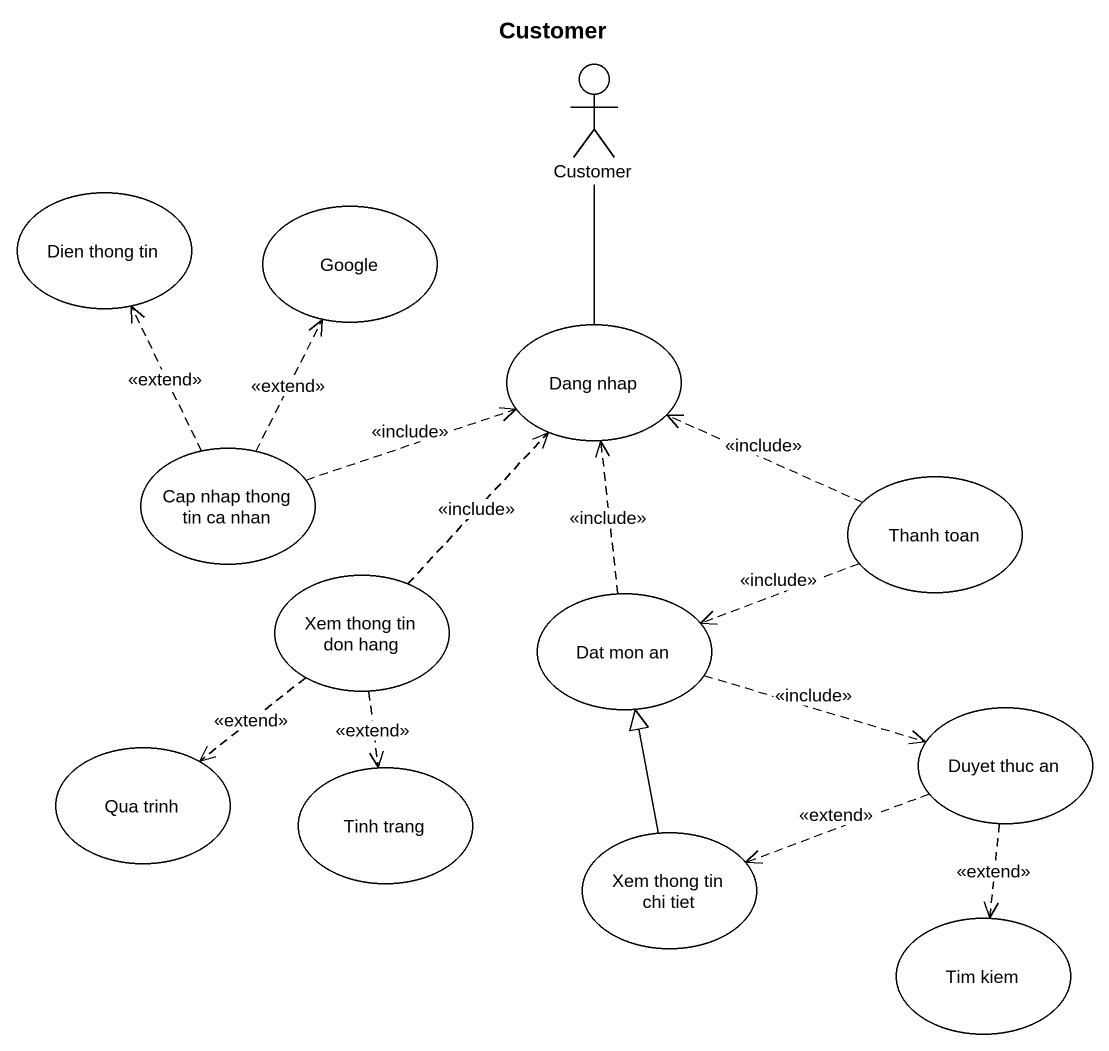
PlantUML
@startuml
title Customer
actor Customer
usecase "Dien thong tin" as Dien_thong_tin
usecase Google
usecase "Dang nhap" as Dang_nhap
usecase "Cap nhap thong tin ca nhan" as Cap_nhap_thong_tin_ca_nhan
usecase "Thanh toan" as Thanh_toan
usecase "Xem thong tin don hang" as Xem_thong_tin_don_hang
usecase "Dat mon an" as Dat_mon_an
usecase "Duyet thuc an" as Duyet_thuc_an
usecase "Qua trinh" as Qua_trinh
usecase "Tinh trang" as Tinh_trang
usecase "Xem thong tin chi tiet" as Xem_thong_tin_chi_tiet
usecase "Tim kiem" as Tim_kiem
Dang_nhap -up- Customer
Cap_nhap_thong_tin_ca_nhan .up.> Dien_thong_tin : <<extend>>
Cap_nhap_thong_tin_ca_nhan .up.> Google : <<extend>>
Cap_nhap_thong_tin_ca_nhan .right.> Dang_nhap : <<include>>
Thanh_toan .left.> Dang_nhap : <<include>>
Thanh_toan .left.> Dat_mon_an : <<include>>
Xem_thong_tin_don_hang .up.> Dang_nhap : <<include>>
Xem_thong_tin_don_hang ..> Qua_trinh : <<extend>>
Xem_thong_tin_don_hang ..> Tinh_trang : <<extend>>
Dat_mon_an .up.> Dang_nhap : <<include>>
Dat_mon_an .right.> Duyet_thuc_an : <<include>>
Duyet_thuc_an .left.> Xem_thong_tin_chi_tiet : <<extend>>
Duyet_thuc_an ..> Tim_kiem : <<extend>>
Xem_thong_tin_chi_tiet -up-|> Dat_mon_an
@enduml
